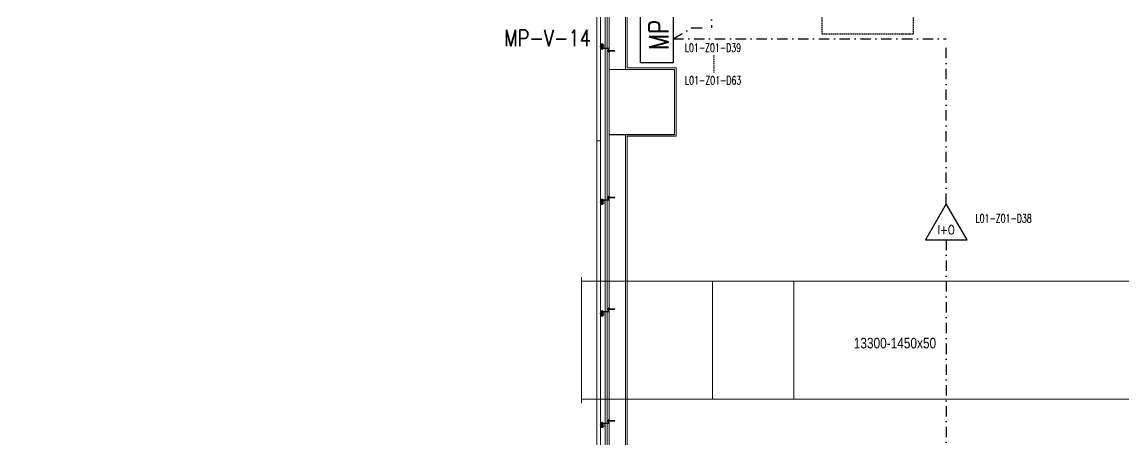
# Model space of a CAD drawing. Extents: x -3709 to 34975, y -230 to 8245.
# Drawn here: x 9076 to 10427, y 2738 to 3251 of the extents above; entities that cross this region are included whole.
import ezdxf
from ezdxf.enums import TextEntityAlignment as Align

# ---------------------------------------------------------------- set-up
doc = ezdxf.new("R2010")
doc.units = 0
for name, pattern in [('DASHDOT', [25.4, 12.7, -6.35, 0, -6.35]), ('DASHED', [0.75, 0.5, -0.25]), ('DOT2', [0.125, 0, -0.125])]:
    doc.linetypes.add(name, pattern=pattern)
doc.layers.get('0').update_dxf_attribs({"color": 9, "lineweight": 9})
for name, color, linetype, lineweight in [('00', 9, 'Continuous', 9), ('01', 9, 'Continuous', 9), ('06D', 9, 'Continuous', 9), ('10', 9, 'Continuous', 9), ('10A', 9, 'Continuous', 9), ('14', 9, 'Continuous', 9), ('33', 9, 'BATTING', 9), ('E-DEDEKTÖR NUMARALARI', 20, 'Continuous', 30), ('E-KABLO', 7, 'Continuous', 30), ('E-KOMBİNE DEDEKTÖR (ISI+OPTİK DUMAN)', 7, 'Continuous', 30), ('E-YAZI', 7, 'Continuous', 30)]:
    doc.layers.add(name, color=color, linetype=linetype, lineweight=lineweight)
doc.styles.add('E-YAZI', font='txttw.shx')
doc.styles.add('Y200-ARIAL', font='arial.ttf', dxfattribs={"width": 0.8})
doc.linetypes.add('BATTING', pattern='A,0.0001,-0.1,[134,ltypeshp.shx,S=0.1,R=0,X=-0.1,Y=0],-0.2,[134,ltypeshp.shx,S=0.1,R=180,X=0.1,Y=0],-0.1', length=0.4001)

# ---------------------------------------------------------------- blocks, each defined once
blk = doc.blocks.new('p-kolon-80x80-vw')
at = {"layer": '01'}
blk.add_lwpolyline([(-40, -40), (-40, 40), (40, 40), (40, -40)], close=True, dxfattribs=at)
blk = doc.blocks.new('cxvxv')
for p, q in [((-21988.4, 8561, 0), (-21988.4, 8560.3, 0)), ((-21988.4, 8560.3, 0), (-21986.6, 8560.3, 0)), ((-21988.4, 8555.4, 0), (-21986.6, 8555.4, 0)), ((-21988.4, 8554.7, 0), (-21988.4, 8555.4, 0)), ((-21986.9, 8561.1, 0), (-21988.2, 8561.1, 0)), ((-21986.9, 8554.7, 0), (-21988.2, 8554.7, 0)), ((-21988, 8561.2, 0), (-21987, 8561.3, 0)), ((-21988, 8561.3, 0), (-21988, 8561.3, 0)), ((-21988, 8561.2, 0), (-21988, 8561.3, 0)), ((-21988, 8561.3, 0), (-21987.9, 8561.3, 0)), ((-21988, 8561.1, 0), (-21987, 8561.2, 0)), ((-21988, 8561.1, 0), (-21988, 8561.2, 0)), ((-21988, 8561.2, 0), (-21988, 8561.2, 0)), ((-21988, 8561.1, 0), (-21988, 8561.1, 0)), ((-21988, 8561.1, 0), (-21988, 8561.1, 0)), ((-21988, 8561.1, 0), (-21988, 8561.1, 0)), ((-21988, 8561, 0), (-21988, 8560.3, 0)), ((-21988, 8560.3, 0), (-21987, 8560.3, 0)), ((-21988, 8560.3, 0), (-21988, 8560.3, 0)), ((-21988, 8560.1, 0), (-21988, 8555.6, 0)), ((-21988, 8555.4, 0), (-21987, 8555.4, 0)), ((-21988, 8554.7, 0), (-21988, 8555.4, 0)), ((-21988, 8555.4, 0), (-21988, 8555.4, 0)), ((-21987.5, 8561.3, 0), (-21987.9, 8561.3, 0)), ((-21987.7, 8561, 0), (-21987.7, 8561.1, 0)), ((-21987.7, 8561.1, 0), (-21987.7, 8561.1, 0)), ((-21987.5, 8561.3, 0), (-21987.1, 8561.3, 0)), ((-21987.1, 8561.3, 0), (-21987.1, 8561.2, 0)), ((-21987, 8561.3, 0), (-21987.1, 8561.3, 0)), ((-21987.1, 8561.3, 0), (-21987, 8561.3, 0)), ((-21987, 8561.3, 0), (-21987.1, 8561.3, 0)), ((-21987, 8561.3, 0), (-21987.1, 8561.3, 0)), ((-21987.1, 8561.2, 0), (-21987, 8561.2, 0)), ((-21987, 8561.2, 0), (-21987.1, 8561.2, 0)), ((-21987.1, 8561.2, 0), (-21987.1, 8561.1, 0)), ((-21987.1, 8561.1, 0), (-21987, 8561.1, 0)), ((-21987.1, 8560.6, 0), (-21987.1, 8561, 0)), ((-21987.1, 8560.6, 0), (-21987.1, 8560.3, 0)), ((-21987.1, 8560.3, 0), (-21987.1, 8560.3, 0)), ((-21987.1, 8555.6, 0), (-21987.1, 8560.1, 0)), ((-21987.1, 8555.1, 0), (-21987.1, 8555.4, 0)), ((-21987.1, 8555.4, 0), (-21987.1, 8555.4, 0)), ((-21987.1, 8555.1, 0), (-21987.1, 8554.7, 0)), ((-21987, 8560.3, 0), (-21987, 8560.3, 0)), ((-21987, 8555.6, 0), (-21987, 8560.1, 0)), ((-21987, 8555.4, 0), (-21987, 8555.4, 0)), ((-21986.6, 8560.3, 0), (-21986.6, 8561, 0)), ((-21986.6, 8555.4, 0), (-21986.6, 8554.7, 0))]:
    blk.add_line(p, q)
at = {"elevation": 0}
for points in [[(-21986.3, 8560.1), (-21988.7, 8560.1), (-21988.7, 8560.3), (-21986.3, 8560.3)], [(-21986.3, 8555.6), (-21988.7, 8555.6), (-21988.7, 8555.4), (-21986.3, 8555.4)]]:
    blk.add_lwpolyline(points, close=True, dxfattribs=at)
for points in [[(-21988, 8560.3), (-21988, 8560.3)], [(-21988, 8560.1), (-21988, 8555.6)], [(-21988, 8555.4), (-21988, 8555.4)]]:
    blk.add_lwpolyline(points, dxfattribs=at)
for centre, radius, start, end in [((-21988.2, 8560.8, 0), 0.315, 45.8497, 134.1503), ((-21988.2, 8555, 0), 0.315, 225.8497, 314.1503), ((-21987.5, 8560, 0), 1.12, 66.8701, 113.1299), ((-21987.5, 8560, 0), 1.12, 66.8701, 113.1299), ((-21987.5, 8555.8, 0), 1.12, 246.8701, 293.1299), ((-21987.5, 8555.8, 0), 1.12, 246.8701, 293.1299), ((-21986.9, 8560.8, 0), 0.313, 45.449, 134.551), ((-21986.9, 8555, 0), 0.313, 225.449, 314.551)]:
    blk.add_arc(centre, radius, start, end)
blk = doc.blocks.new('VIDA')
for p, q in [((-18072, 6524), (-18070, 6525)), ((-18072, 6524), (-18072, 6524)), ((-18072, 6524), (-18072, 6524)), ((-18070, 6523), (-18072, 6524)), ((-18070, 6525), (-18071, 6523)), ((-18071, 6523), (-18070, 6525)), ((-18070, 6523), (-18069, 6525)), ((-18070, 6525), (-18070, 6525)), ((-18070, 6525), (-18070, 6524)), ((-18070, 6524), (-18070, 6525)), ((-18070, 6525), (-18070, 6525)), ((-18070, 6525), (-18070, 6525)), ((-18070, 6525), (-18069, 6525)), ((-18070, 6524), (-18070, 6524)), ((-18069, 6522), (-18070, 6523)), ((-18070, 6523), (-18070, 6523)), ((-18069, 6523), (-18068, 6525)), ((-18069, 6522), (-18069, 6525)), ((-18069, 6525), (-18069, 6522)), ((-18069, 6525), (-18069, 6525)), ((-18069, 6525), (-18069, 6525)), ((-18069, 6525), (-18069, 6525)), ((-18069, 6525), (-18069, 6525)), ((-18069, 6525), (-18068, 6525)), ((-18069, 6523), (-18069, 6522)), ((-18068, 6522), (-18069, 6523)), ((-18069, 6523), (-18069, 6523)), ((-18069, 6522), (-18069, 6522)), ((-18067, 6525), (-18068, 6522)), ((-18068, 6523), (-18067, 6525)), ((-18068, 6525), (-18068, 6523)), ((-18068, 6522), (-18068, 6525)), ((-18068, 6525), (-18068, 6525)), ((-18068, 6525), (-18068, 6522)), ((-18068, 6525), (-18068, 6525)), ((-18068, 6525), (-18068, 6525)), ((-18068, 6525), (-18067, 6525)), ((-18068, 6523), (-18068, 6522)), ((-18068, 6522), (-18068, 6523)), ((-18068, 6523), (-18068, 6523)), ((-18068, 6523), (-18068, 6522)), ((-18067, 6522), (-18068, 6522)), ((-18068, 6522), (-18068, 6522)), ((-18066, 6525), (-18067, 6525)), ((-18067, 6523), (-18066, 6525)), ((-18066, 6525), (-18067, 6522)), ((-18067, 6525), (-18067, 6523)), ((-18067, 6522), (-18067, 6525)), ((-18067, 6525), (-18067, 6525)), ((-18067, 6525), (-18067, 6525)), ((-18067, 6525), (-18067, 6525)), ((-18067, 6522), (-18067, 6523)), ((-18067, 6523), (-18067, 6522)), ((-18067, 6523), (-18067, 6523)), ((-18067, 6523), (-18067, 6522)), ((-18066, 6522), (-18067, 6522)), ((-18066, 6525), (-18066, 6525)), ((-18066, 6525), (-18066, 6525)), ((-18066, 6525), (-18066, 6525)), ((-18066, 6525), (-18066, 6523)), ((-18066, 6522), (-18066, 6525)), ((-18065, 6525), (-18066, 6522)), ((-18066, 6523), (-18065, 6525)), ((-18066, 6525), (-18065, 6525)), ((-18066, 6523), (-18066, 6523)), ((-18066, 6523), (-18066, 6522)), ((-18066, 6523), (-18066, 6522)), ((-18066, 6522), (-18066, 6523)), ((-18065, 6522), (-18066, 6522)), ((-18065, 6525), (-18065, 6523)), ((-18065, 6522), (-18065, 6525)), ((-18065, 6525), (-18065, 6525)), ((-18065, 6525), (-18065, 6525)), ((-18065, 6525), (-18065, 6525)), ((-18065, 6525), (-18064, 6525)), ((-18065, 6523), (-18064, 6525)), ((-18064, 6525), (-18065, 6522)), ((-18065, 6522), (-18064, 6525)), ((-18065, 6523), (-18065, 6522)), ((-18065, 6523), (-18065, 6523)), ((-18065, 6523), (-18065, 6522)), ((-18065, 6522), (-18065, 6523)), ((-18064, 6523), (-18065, 6522)), ((-18064, 6523), (-18065, 6522)), ((-18065, 6522), (-18065, 6522)), ((-18064, 6525), (-18064, 6525)), ((-18064, 6525), (-18064, 6525)), ((-18064, 6525), (-18064, 6525)), ((-18064, 6525), (-18064, 6523)), ((-18064, 6522), (-18062, 6525)), ((-18062, 6525), (-18064, 6522)), ((-18064, 6523), (-18062, 6525)), ((-18062, 6525), (-18064, 6525)), ((-18064, 6523), (-18064, 6523)), ((-18062, 6523), (-18064, 6522)), ((-18062, 6523), (-18064, 6522)), ((-18064, 6522), (-18064, 6523)), ((-18064, 6522), (-18064, 6522)), ((-18063, 6522), (-18062, 6525)), ((-18061, 6525), (-18063, 6523)), ((-18062, 6525), (-18063, 6525)), ((-18062, 6523), (-18063, 6522)), ((-18063, 6522), (-18061, 6523)), ((-18062, 6523), (-18063, 6522)), ((-18063, 6523), (-18061, 6523)), ((-18063, 6522), (-18061, 6522)), ((-18062, 6525), (-18061, 6525)), ((-18062, 6525), (-18062, 6525)), ((-18062, 6525), (-18062, 6525)), ((-18062, 6525), (-18062, 6525)), ((-18061, 6525), (-18062, 6525)), ((-18062, 6523), (-18061, 6525)), ((-18061, 6525), (-18062, 6522)), ((-18062, 6522), (-18061, 6525)), ((-18061, 6523), (-18062, 6525)), ((-18062, 6525), (-18061, 6522)), ((-18062, 6525), (-18062, 6523)), ((-18062, 6525), (-18062, 6525)), ((-18062, 6525), (-18061, 6525)), ((-18062, 6523), (-18062, 6523)), ((-18062, 6522), (-18062, 6523)), ((-18061, 6523), (-18062, 6522)), ((-18061, 6523), (-18062, 6522)), ((-18062, 6522), (-18062, 6522)), ((-18061, 6525), (-18060, 6525)), ((-18061, 6525), (-18061, 6525)), ((-18061, 6525), (-18061, 6525)), ((-18061, 6525), (-18061, 6525)), ((-18061, 6525), (-18061, 6523)), ((-18061, 6522), (-18060, 6525)), ((-18060, 6525), (-18061, 6522)), ((-18061, 6523), (-18060, 6525)), ((-18061, 6523), (-18061, 6523)), ((-18060, 6523), (-18061, 6522)), ((-18060, 6523), (-18061, 6522)), ((-18061, 6522), (-18061, 6523)), ((-18061, 6522), (-18061, 6522)), ((-18060, 6525), (-18060, 6525)), ((-18060, 6525), (-18060, 6525)), ((-18060, 6525), (-18060, 6525)), ((-18060, 6525), (-18060, 6525)), ((-18060, 6525), (-18060, 6523)), ((-18060, 6523), (-18060, 6525)), ((-18059, 6525), (-18060, 6522)), ((-18060, 6522), (-18059, 6525)), ((-18060, 6525), (-18059, 6525)), ((-18059, 6524), (-18060, 6523)), ((-18060, 6522), (-18060, 6523)), ((-18060, 6523), (-18060, 6522)), ((-18060, 6523), (-18060, 6522)), ((-18060, 6523), (-18060, 6523)), ((-18060, 6523), (-18059, 6523)), ((-18060, 6522), (-18060, 6522)), ((-18058, 6527), (-18059, 6527)), ((-18059, 6521), (-18059, 6527)), ((-18059, 6525), (-18059, 6525)), ((-18058, 6521), (-18059, 6521))]:
    blk.add_line(p, q)
for points in [[(-18069, 6525), (-18069, 6523)], [(-18057, 6524), (-18057, 6524), (-18057, 6524), (-18057, 6523)]]:
    blk.add_lwpolyline(points)
for start, end in [(7.5095, 35.2427), (324.7573, 352.4905)]:
    blk.add_arc((-18062, 6524), 5.21, start, end)
blk = doc.blocks.new('çelik dübel')
at = {"ltscale": 7}
for p, q in [((-87, -2), (-85, 2)), ((-85, -6), (-85, 2)), ((-68, 2), (-85, 2)), ((-75, -6), (-75, 2)), ((-70, -6), (-70, 2)), ((-68, 3), (-58, 2)), ((-68, -7), (-68, 3)), ((-58, -6), (-58, 2)), ((-53, 2), (-58, 2)), ((-8, 2), (-58, 2)), ((-53, -6), (-53, 2)), ((-25, -6), (-25, 2)), ((-25, -6), (-24, 2)), ((-23, -6), (-22, 2)), ((-21, -6), (-20, 2)), ((-19, -6), (-18, 2)), ((-17, -6), (-16, 2)), ((-85, -6), (-87, -2)), ((-68, -6), (-85, -6)), ((-68, -7), (-58, -6)), ((-53, -5), (-58, -5)), ((-8, -6), (-58, -6))]:
    blk.add_line(p, q, dxfattribs=at)
for p, q in [((-15, -6), (-14, 2)), ((-13, -6), (-12, 2)), ((-11, -6), (-10, 1)), ((-10, -9), (-10, 5)), ((-9, 5), (-10, 5)), ((-10, 3), (-10, 5)), ((-9, -9), (-9, 5)), ((-8, 2), (-8, 3)), ((-8, -4), (-8, 0)), ((-5, 4), (-7, 4)), ((-5, 1), (-7, 1)), ((-4, 2), (-4, 3)), ((-1, 2), (-4, 2)), ((-4, -4), (-4, 0)), ((-3, -6), (-2, 2)), ((-1, -6), (0, 1)), ((0, -5), (0, 1)), ((-10, -7), (-10, -9)), ((-9, -9), (-10, -9)), ((-8, -6), (-8, -7)), ((-5, -5), (-7, -5)), ((-5, -8), (-7, -8)), ((-4, -6), (-4, -7)), ((-1, -6), (-4, -6))]:
    blk.add_line(p, q)
for points in [[(-68, 1), (-67, 0), (-67, 0), (-67, 0), (-66, -1), (-66, -1), (-66, -2), (-65, -2), (-65, -3), (-65, -3), (-65, -3), (-65, -3), (-64, -4), (-64, -4), (-64, -3), (-64, -3), (-63, -3), (-63, -3), (-63, -3), (-63, -2), (-62, -2), (-62, -2), (-62, -1), (-62, -1), (-61, -1), (-61, -1), (-61, -1), (-61, 0), (-61, 0), (-60, -1), (-60, -1), (-60, -1), (-60, -1), (-60, -1), (-60, -2), (-59, -2), (-59, -3), (-59, -3), (-59, -3), (-58, -3), (-58, -3)], [(-68, 0), (-68, 0), (-68, 0), (-68, -1), (-68, -1), (-68, -1), (-68, -1), (-68, -1), (-68, -1), (-68, -1), (-68, -1), (-68, -1), (-67, -1), (-67, -1), (-67, -1), (-67, -1), (-67, -1), (-67, -1), (-67, -1), (-67, -1), (-67, -1), (-67, -1), (-67, -1), (-67, -1), (-67, -1), (-67, -1), (-67, -1), (-67, -2), (-67, -2), (-67, -2), (-67, -2), (-67, -2), (-67, -2), (-67, -2), (-67, -2), (-67, -2), (-67, -2), (-67, -2), (-67, -2), (-67, -2), (-67, -2), (-67, -2), (-67, -2), (-66, -2), (-66, -3), (-66, -3), (-66, -3), (-66, -3), (-66, -3), (-66, -3), (-66, -3), (-66, -3), (-66, -3), (-66, -3), (-66, -3), (-66, -3), (-66, -3), (-66, -3), (-66, -3), (-66, -3), (-66, -3), (-66, -4), (-66, -4), (-66, -4), (-66, -4), (-66, -4), (-66, -4), (-66, -4), (-66, -4), (-66, -4), (-66, -4), (-66, -4), (-65, -4), (-65, -4), (-65, -4), (-65, -4), (-65, -4), (-65, -4), (-65, -4), (-65, -4), (-65, -4), (-65, -4), (-65, -4), (-65, -4), (-65, -4), (-65, -4), (-65, -5), (-65, -5), (-65, -5), (-64, -5), (-64, -5), (-64, -5), (-64, -5), (-64, -5), (-64, -5), (-64, -5), (-64, -5), (-64, -5), (-64, -5), (-64, -4), (-64, -4), (-64, -4), (-64, -4), (-64, -4), (-64, -4), (-63, -4), (-63, -4), (-63, -4), (-63, -4), (-63, -4), (-63, -4), (-63, -4), (-63, -4), (-63, -4), (-63, -4), (-63, -4), (-63, -4), (-63, -4), (-63, -4), (-63, -4), (-63, -4), (-63, -4), (-63, -4), (-63, -4), (-63, -4), (-63, -4), (-63, -4), (-63, -4), (-63, -4), (-62, -4), (-62, -4), (-62, -3), (-62, -3), (-62, -3), (-62, -3), (-62, -3), (-62, -3), (-62, -3), (-62, -3), (-62, -3), (-62, -3), (-62, -3), (-62, -3), (-62, -3), (-62, -3), (-62, -3), (-62, -3), (-62, -3), (-62, -3), (-62, -3), (-62, -3), (-62, -3), (-62, -3), (-62, -3), (-62, -3), (-62, -3), (-62, -2), (-61, -2), (-61, -2), (-61, -2), (-61, -2), (-61, -2), (-61, -2), (-61, -2), (-61, -2), (-61, -2), (-61, -2), (-61, -2), (-61, -2), (-61, -2), (-61, -2), (-61, -2), (-61, -2), (-61, -2), (-61, -2), (-61, -2), (-61, -2), (-61, -2), (-61, -2), (-61, -2), (-61, -2), (-61, -2), (-61, -2), (-61, -2), (-61, -2), (-61, -2), (-61, -2), (-61, -2), (-61, -2), (-61, -2), (-61, -2), (-61, -2), (-61, -2), (-61, -2), (-61, -2), (-61, -2), (-61, -2), (-61, -2), (-61, -2), (-61, -2), (-60, -2), (-60, -2), (-60, -2), (-60, -2), (-60, -3), (-60, -3), (-60, -3), (-60, -3), (-60, -3), (-60, -3), (-60, -3), (-60, -3), (-60, -3), (-60, -3), (-60, -3), (-60, -3), (-60, -3), (-60, -3), (-60, -3), (-60, -3), (-60, -3), (-60, -3), (-60, -4), (-60, -4), (-60, -4), (-60, -4), (-60, -4), (-60, -4), (-59, -4), (-59, -4), (-59, -4), (-59, -4), (-59, -4), (-59, -4), (-59, -4), (-59, -4), (-59, -4), (-59, -4), (-58, -4), (-58, -4), (-58, -5)]]:
    blk.add_lwpolyline(points)
for centre, start, end in [((-7, 3), 90, 180), ((-7, 2), 180, 270), ((-7, 0), 90, 180), ((-5, 3), 0, 90), ((-5, 2), 270, 0), ((-5, 0), 0, 90), ((-1, 1), 0, 90), ((-7, -4), 180, 270), ((-7, -6), 90, 180), ((-7, -7), 180, 270), ((-5, -4), 270, 0), ((-5, -6), 0, 90), ((-5, -7), 270, 0), ((-1, -5), 270, 0)]:
    blk.add_arc(centre, 1, start, end)
blk = doc.blocks.new('kjdol')
at = {"ltscale": 10, "elevation": -278.9}
blk.add_lwpolyline([(77394.1, 60089.9), (77403.3, 60089.9, 0.460237), (77404.2, 60090.8), (77404.2, 60094.9), (77403.8, 60094.9), (77403.8, 60091.3, -0.414214), (77402.8, 60090.3), (77394.1, 60090.3)], format="xyb", close=True, dxfattribs=at)
at = {"elevation": -249.8}
for points in [[(77398, 60089.9), (77398, 60085.9), (77394, 60085.9), (77394, 60089.9)], [(77397.8, 60089.7), (77397.8, 60086.1), (77394.2, 60086.1), (77394.2, 60089.7)]]:
    blk.add_lwpolyline(points, close=True, dxfattribs=at)
at = {"xscale": 0.1000000000058208, "yscale": 0.1000000000058208, "zscale": 0.1000000000058208, "rotation": 180}
blk.add_blockref('VIDA', (75587.8, 60740.3, -249.8), dxfattribs=at)
blk.add_blockref('cxvxv', (99383.5, 51530.1, -249.8))
at = {"extrusion": (0, 0, -1), "xscale": 0.1000000000058208, "yscale": 0.1000000000058208, "zscale": -0.0999999999999091}
blk.add_blockref('çelik dübel', (-77402.7, 60093.4, 459.2), dxfattribs=at)
blk = doc.blocks.new('p-1.mekanik_cihaz')
at = {"ltscale": 10}
for p, q in [((2365.9, -919.7), (2365.9, -914.7)), ((2526.6, -919.7), (2526.6, -1064.7)), ((2626.6, -919.7), (2626.6, -1064.7)), ((2365.9, -1064.7), (2365.9, -1069.7))]:
    blk.add_line(p, q, dxfattribs=at)
at = {"linetype": 'DASHED', "lineweight": -3, "ltscale": 3}
blk.add_lwpolyline([(2773.1, -544.8), (2660.9, -544.8), (2660.9, -616.3), (2773.1, -616.3)], close=True, dxfattribs=at)
at = {"ltscale": 10}
blk.add_lwpolyline([(3627.8, -1064.7), (2365.9, -1064.7), (2365.9, -919.7), (3627.8, -919.7)], close=True, dxfattribs=at)
at = {"color": 6}
blk.add_lwpolyline([(3676.8, -1185.8), (3676.8, -1113.7, 0.426168), (3627.8, -1064.7), (2365.9, -1064.7), (2365.9, -919.7), (3627.8, -919.7, -0.415723), (3821.8, -1112.7), (3821.8, -1201.8)], format="xyb", dxfattribs=at)
at = {"style": 'Y200-ARIAL', "width": 0.8}
blk.add_text('13300-1450x50', height=13, dxfattribs=at).set_placement((2700, -1002.3))
blk = doc.blocks.new('100_KOMBİNE DEDEKTÖR (ISI+OPTİK DUMAN) 085')
at = {"layer": 'E-KOMBİNE DEDEKTÖR (ISI+OPTİK DUMAN)', "color": 4}
blk.add_lwpolyline([(2.55, 0), (0, 4.42), (-2.55, 0)], close=True, dxfattribs=at)
at = {"layer": 'E-KOMBİNE DEDEKTÖR (ISI+OPTİK DUMAN)', "color": 3, "style": 'E-YAZI', "width": 0.8}
blk.add_text('I+O', height=1.102, dxfattribs=at).set_placement((-0.02, 1.22), align=Align.MIDDLE)
blk = doc.blocks.new('E-MODUL PANOLARI')
at = {"layer": 'E-KABLO', "color": 1}
blk.add_lwpolyline([(-49, 66.9), (49, 66.9), (49, 0), (-49, 0)], close=True, dxfattribs=at)
at = {"layer": 'E-KABLO', "color": 1, "style": 'E-YAZI', "width": 0.8}
blk.add_text('MP', height=40, dxfattribs=at).set_placement((-23, 9.5))

msp = doc.modelspace()

# ---------------------------------------------------------------- linework, layer by layer
at = {"layer": '00'}
msp.add_lwpolyline([(10445.84, 3457.5), (9815.84, 3457.5), (9815.84, 3337.5), (9815.84, 3337.5), (9815.84, 3322.5), (9815.84, 3322.5), (9815.84, 3192.5), (9795.84, 3192.5), (9795.84, 3542.5), (9815.84, 3542.5), (9815.84, 3472.5), (10025.84, 3472.5), (10025.84, 3542.5), (10045.84, 3542.5), (10045.84, 3472.5), (10430.84, 3472.5)], dxfattribs=at)
msp.add_lwpolyline([(9795.84, 3112.5), (9815.84, 3112.5), (9815.84, 2492.5), (9795.84, 2492.5)], close=True, dxfattribs=at)
at = {"layer": '06D'}
msp.add_lwpolyline([(12297.51, 207.5), (11450.84, 207.5), (11450.84, 307.5), (7390.84, 307.5), (7390.84, 1357.5), (9790.84, 1357.5), (9790.84, 3897.5), (11450.84, 3897.5), (11450.84, 3997.5), (12297.51, 3997.5)], dxfattribs=at)
at = {"layer": '10A'}
for points in [[(9780.84, 3104.75), (9780.84, 3899.25), (9785.34, 3899.25), (9785.34, 3104.75), (9780.84, 3104.75)], [(9780.84, 3104.75), (9780.84, 1369.5), (9785.34, 1369.5), (9785.34, 3104.75), (9780.84, 3104.75)]]:
    msp.add_lwpolyline(points, dxfattribs=at)
at = {"layer": '14'}
msp.add_lwpolyline([(10447.84, 3455.5), (9817.84, 3455.5), (9817.84, 3194.5), (9877.84, 3194.5), (9877.84, 3110.5), (9817.84, 3110.5), (9817.84, 2494.5)], dxfattribs=at)
at = {"layer": '33', "ltscale": 0.2}
for points in [[(9793.34, 3110.3), (9793.34, 3895), (11453.34, 3895), (11453.34, 3995), (11761.14, 3995)], [(9793.34, 3114.7), (9793.26, 2325.5)]]:
    msp.add_lwpolyline(points, dxfattribs=at)
at = {"layer": 'E-DEDEKTÖR NUMARALARI', "color": 4, "linetype": 'DOT2'}
msp.add_line((9924.19, 3210.4), (9924.19, 3188.92), dxfattribs=at)
at = {"layer": 'E-KABLO', "color": 4, "linetype": 'DASHDOT'}
for p, q in [((9921.43, 3527.4), (9921.43, 3243.36)), ((9874.48, 3230.21), (9897.26, 3243.36)), ((9897.26, 3243.36), (9921.43, 3243.36))]:
    msp.add_line(p, q, dxfattribs=at)
at = {"layer": 'E-KABLO', "color": 6, "linetype": 'DASHDOT'}
for p, q in [((9874.48, 3230.21), (10209.24, 3230.21)), ((10209.24, 3027.67), (10209.24, 3230.21)), ((10209.24, 2983.51), (10209.24, 2127.67))]:
    msp.add_line(p, q, dxfattribs=at)

# ---------------------------------------------------------------- block references
for p in [(9835.84, 3152.5), (9835.84, 3152.4)]:
    msp.add_blockref('p-kolon-80x80-vw', p)
at = {"layer": '06D'}
msp.add_blockref('p-1.mekanik_cihaz', (7395.84, 3852.5), dxfattribs=at)
at = {"layer": '10', "xscale": -1, "rotation": 180}
msp.add_blockref('kjdol', (-67608.64, 63308.53, 278.89), dxfattribs=at)
at = {"layer": '10'}
for p in [(-67608.64, -57057.96, 249.79), (-67608.64, -57194.89, 249.79), (-67608.64, -57331.81, 249.79)]:
    msp.add_blockref('kjdol', p, dxfattribs=at)
at = {"layer": 'E-KABLO', "color": 1, "xscale": 0.6, "yscale": 0.6, "zscale": 0.6, "rotation": 90}
msp.add_blockref('E-MODUL PANOLARI', (9874.48, 3230.21), dxfattribs=at)
at = {"layer": 'E-KOMBİNE DEDEKTÖR (ISI+OPTİK DUMAN)', "xscale": 10, "yscale": 10, "zscale": 10}
msp.add_blockref('100_KOMBİNE DEDEKTÖR (ISI+OPTİK DUMAN) 085', (10209.24, 2983.51), dxfattribs=at)

# ---------------------------------------------------------------- texts
at = {"layer": 'E-DEDEKTÖR NUMARALARI', "style": 'E-YAZI', "width": 0.7}
for s, p in [('L01-Z01-D39', (9888.62, 3214.19)), ('L01-Z01-D63', (9888.87, 3174.09)), ('L01-Z01-D38', (10245.06, 3004.74))]:
    msp.add_text(s, height=10, dxfattribs=at).set_placement(p)
at = {"layer": 'E-YAZI', "color": 3, "style": 'E-YAZI', "width": 0.8}
msp.add_text('MP-V-14', height=20, dxfattribs=at).set_placement((9667.15, 3220.91))

doc.saveas('drawing.dxf')
